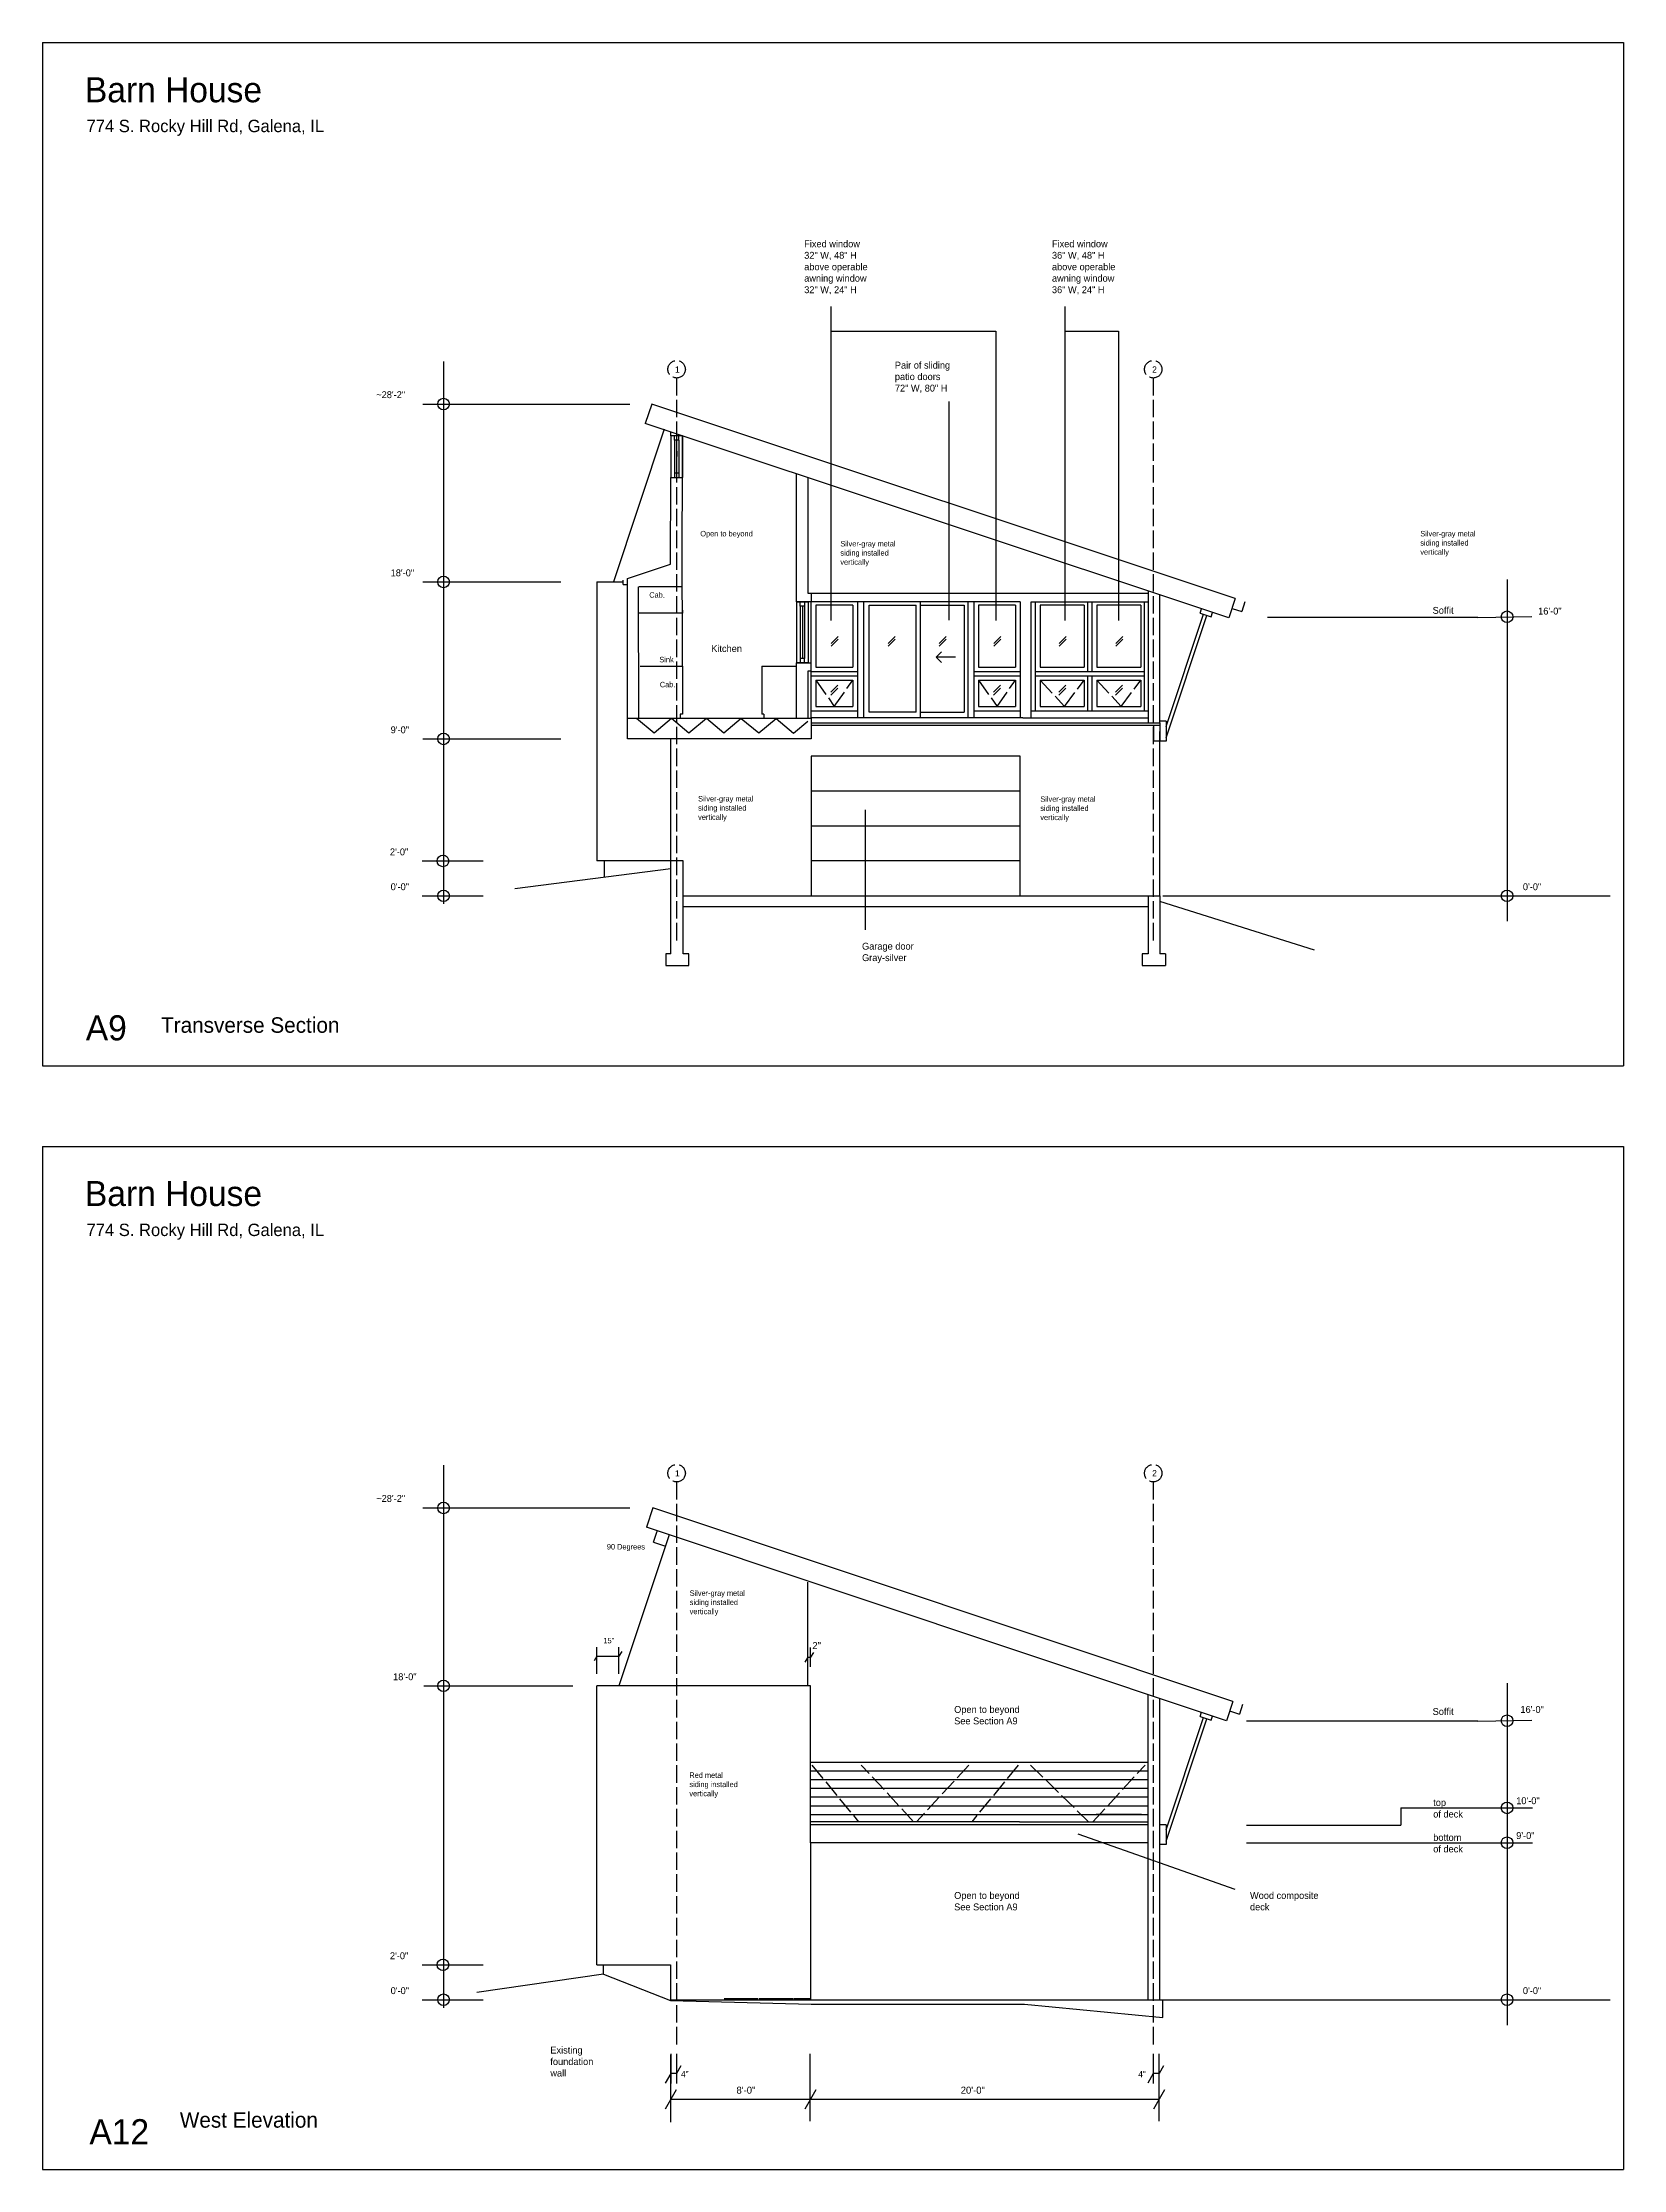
# Model space of a CAD drawing. Header units: inches. Extents: x 967 to 5652, y 0 to 2983.
# Drawn here: x 3365 to 4453, y 0 to 1464 of the extents above; entities that cross this region are included whole.
import ezdxf

# ---------------------------------------------------------------- set-up
doc = ezdxf.new("R2010")
doc.units = ezdxf.units.IN
doc.header["$MEASUREMENT"] = 0
doc.linetypes.add('ACAD_ISO02W100', pattern=[15, 12, -3])
for name, color, linetype in [('blocks', 251, 'Continuous'), ('const', 7, 'Continuous'), ('e1', 7, 'Continuous'), ('e2', 251, 'Continuous'), ('glassSwing', 172, 'ACAD_ISO02W100'), ('grid', 252, 'ACAD_ISO02W100'), ('millwork', 253, 'Continuous'), ('soffit', 253, 'ACAD_ISO02W100'), ('walls', 7, 'Continuous')]:
    doc.layers.add(name, color=color, linetype=linetype)

msp = doc.modelspace()

# ---------------------------------------------------------------- linework, layer by layer
for p, q in [((3365.1, 1463.5), (3365.1, 759.5)), ((3365.1, 1463.5), (4453.1, 1463.5)), ((4453.1, 1463.5), (4453.1, 759.5)), ((3806, 900.4), (3797.5, 900.4)), ((3365.1, 759.5), (4453.1, 759.5)), ((3365.1, 704), (3365.1, 0)), ((3365.1, 704), (4453.1, 704)), ((4453.1, 704), (4453.1, 0)), ((3365.1, 0), (4453.1, 0))]:
    msp.add_line(p, q)
at = {"layer": 'blocks'}
for p, q in [((3857.7, 117.3), (3834.2, 117.3)), ((3881.7, 117.3), (3858.2, 117.3)), ((3893.7, 117.3), (3882.2, 117.3))]:
    msp.add_line(p, q, dxfattribs=at)
at = {"layer": 'const'}
for p, q in [((3746.7, 353.2), (3744.8, 349.9)), ((3763.7, 356.5), (3761.7, 353.2)), ((3891.7, 352.5), (3889.8, 349.1)), ((3895.7, 355.8), (3893.7, 352.5)), ((3797.5, 32.6), (3797.5, 78.8)), ((3893.5, 33.3), (3893.5, 79.5)), ((4133.5, 33.3), (4133.5, 79.5)), ((3797.5, 66.1), (3793.7, 59.4)), ((3804.5, 71.2), (3801.5, 66.1)), ((4129.5, 66.1), (4125.7, 59.4)), ((4136.5, 71.2), (4133.5, 66.1)), ((3801.3, 54.7), (3793.7, 41.4)), ((3897.3, 54.7), (3889.7, 41.4)), ((4137.3, 54.7), (4129.7, 41.4))]:
    msp.add_line(p, q, dxfattribs=at)
at = {"layer": 'e1'}
for p, q in [((3784.4, 1214.8), (3779.9, 1201.5)), ((3801.5, 1189.9), (3801.5, 1167.3)), ((3797.5, 1164.3), (3805.6, 1164.3)), ((3892.1, 1084.4), (3892.1, 1164.1)), ((3764.7, 1090.7), (3764.7, 1093.7)), ((3764.7, 1090.7), (3767.7, 1090.7)), ((3767.7, 984.4), (3767.7, 1094.8)), ((3805.4, 1088.9), (3775.4, 1088.9)), ((3805.5, 1070.9), (3805.4, 1088.9)), ((3894, 1084.4), (3892.1, 1084.4)), ((3894, 1084.4), (3894, 1078.8)), ((3805.5, 1070.9), (3775.5, 1070.9)), ((3805.5, 1072.9), (3805.5, 1070.9)), ((3884.1, 1078.8), (3892.1, 1078.8)), ((3892.1, 1078.8), (3884.1, 1078.8)), ((3886.6, 1075.8), (3886.6, 1078.8)), ((3889.6, 1075.8), (3886.6, 1075.8)), ((3888.1, 1075.8), (3888.1, 1039.8)), ((3889.6, 1078.8), (3889.6, 1075.8)), ((3894, 1078.8), (3892.1, 1078.8)), ((4186, 1080.9), (4181.6, 1067.6)), ((4192.6, 1078.7), (4190.4, 1072)), ((3889.6, 1039.8), (3886.6, 1039.8)), ((3886.6, 1039.8), (3886.6, 1036.8)), ((3889.6, 1036.8), (3889.6, 1039.8)), ((3776.3, 1034.4), (3805.5, 1034.4)), ((3805.5, 1034.4), (3805.5, 1001.4)), ((3860.1, 1034.4), (3884.1, 1034.4)), ((3860.1, 1034.4), (3860.1, 1001.4)), ((3884.1, 1036.8), (3892.1, 1036.8)), ((3892.1, 1036.8), (3884.1, 1036.8)), ((3892.1, 1036.8), (3894, 1036.8)), ((3892.1, 1031.3), (3894, 1031.3)), ((3805.5, 1001.4), (3804, 1001.4)), ((3804, 1001.4), (3804, 998.4)), ((3861.6, 1001.4), (3860.1, 1001.4)), ((3861.6, 1001.4), (3861.6, 998.4)), ((3894, 998.4), (3894, 984.4)), ((3894, 995.4), (4134, 995.4)), ((4134, 995.4), (4134, 982.9)), ((3894, 993.9), (4134, 993.9)), ((4130, 982.9), (4130, 993.9)), ((3785.1, 455.2), (3780.7, 441.9)), ((3796.4, 436.7), (3761.7, 332.8)), ((3891.7, 332.8), (3891.7, 404.2)), ((3893.7, 224.8), (3893.7, 332.8)), ((4184.3, 322.1), (4179.9, 308.8)), ((4191, 319.9), (4188.8, 313.3)), ((3746.7, 140.8), (3797.3, 140.8)), ((3751.2, 134.4), (3797.3, 116.2)), ((3797.3, 140.8), (3797.3, 116.8)), ((3797.3, 116.2), (3894, 113.8)), ((3894, 113.8), (4040.9, 113.8)), ((4040.9, 113.8), (4136, 104.5)), ((3797.5, 79.5), (3797.5, 59.1)), ((3801.5, 79.5), (3801.5, 59.1)), ((4129.5, 79.5), (4129.5, 59.1)), ((3801.5, 66.1), (3797.5, 66.1)), ((4133.5, 66.1), (4129.5, 66.1)), ((4133.5, 48.1), (3797.5, 48.1))]:
    msp.add_line(p, q, dxfattribs=at)
at = {"layer": 'e2'}
for p, q in [((3907.6, 1281.8), (3907.6, 1065.9)), ((4068.6, 1281.8), (4068.6, 1065.9)), ((3907.6, 1264.9), (4021.1, 1264.9)), ((4021.1, 1264.9), (4021.1, 1065.9)), ((4068.6, 1264.9), (4105.6, 1264.9)), ((4105.6, 1264.9), (4105.6, 1065.9)), ((3641.1, 1244.1), (3641.1, 870.9)), ((3626.8, 1214.8), (3769.4, 1214.8)), ((3988.9, 1216.5), (3988.9, 1066.1)), ((3793, 1197.4), (3758, 1092.4)), ((3797.5, 1193), (3797.5, 1164.3)), ((3800, 1189.9), (3800, 1167.3)), ((3803, 1189.9), (3803, 1167.3)), ((3805.6, 1192.9), (3805.6, 1164.3)), ((3801.7, 1178.8), (3801.7, 1182.3)), ((3801.7, 1182.3), (3801.7, 1178.8)), ((3626.8, 1092.4), (3721.9, 1092.4)), ((3746.7, 1092.4), (3764.7, 1092.4)), ((3746.7, 1092.4), (3746.7, 900.4)), ((4126.5, 1084.4), (3894, 1084.4)), ((4126, 1086.4), (4126, 995.4)), ((4134, 995.4), (4134, 1083.7)), ((4373, 1094.1), (4373, 859)), ((3805.5, 1034.4), (3805.5, 1070.9)), ((3884.1, 1078.8), (3884.1, 1036.8)), ((3886.6, 1075.8), (3886.6, 1039.8)), ((3889.6, 1075.8), (3889.6, 1039.8)), ((3892.1, 1078.8), (3892.1, 1036.8)), ((4038, 1078.8), (3894, 1078.8)), ((3894, 998.8), (3894, 1078.8)), ((3922.8, 1076.3), (3897.3, 1076.3)), ((3897.3, 1076.3), (3897.3, 1033.8)), ((3922.8, 1076.3), (3922.8, 1033.8)), ((3926, 1078.8), (3926, 998.8)), ((3930, 1078.8), (3930, 998.8)), ((3934.1, 1002.8), (3934.1, 1076.3)), ((3934.1, 1076.3), (3966.4, 1076.3)), ((3966.4, 1002.8), (3966.4, 1076.3)), ((3969.4, 998.8), (3969.4, 1078.8)), ((3969.4, 1076.3), (3999.5, 1076.3)), ((3999.5, 1076.3), (3999.5, 1002.8)), ((4002, 1078.8), (4002, 998.8)), ((4006, 1078.8), (4006, 998.8)), ((4034.8, 1076.3), (4009.3, 1076.3)), ((4009.3, 1076.3), (4009.3, 1033.8)), ((4034.8, 1076.3), (4034.8, 1033.8)), ((4038, 1078.8), (4038, 998.8)), ((4045.5, 1078.8), (4126, 1078.8)), ((4045.5, 998.8), (4045.5, 1078.8)), ((4048.5, 1003.7), (4048.5, 1078.8)), ((4051.1, 1078.8), (4126.3, 1078.8)), ((4051.8, 1076.3), (4051.8, 1033.8)), ((4082, 1076.3), (4051.8, 1076.3)), ((4082, 1076.3), (4082, 1033.8)), ((4084.5, 1030.8), (4084.5, 1078.6)), ((4087.5, 1030.8), (4087.5, 1078.6)), ((4121, 1076.3), (4090.8, 1076.3)), ((4090.8, 1076.3), (4090.8, 1033.8)), ((4121, 1076.3), (4121, 1033.8)), ((4123.5, 1003.7), (4123.5, 1078.8)), ((4138.4, 993), (4164.1, 1070.2)), ((4138.4, 985.1), (4166.5, 1069.4)), ((4161.7, 1071), (4162.7, 1073.8)), ((4161.7, 1071), (4169.3, 1068.4)), ((4169.3, 1068.4), (4170.3, 1071.3)), ((4353, 1068), (4390.1, 1068.7)), ((3907.8, 1050.1), (3912.6, 1054.9)), ((3947, 1050.1), (3951.8, 1054.9)), ((3982.2, 1050.1), (3987, 1054.9)), ((4019.8, 1050.1), (4024.6, 1054.9)), ((4064.7, 1050.1), (4069.5, 1054.9)), ((4103.7, 1050.1), (4108.5, 1054.9)), ((4353, 1068), (4208.1, 1068)), ((3907.8, 1048.1), (3912.6, 1052.9)), ((3947, 1048.1), (3951.8, 1052.9)), ((3980.1, 1040.6), (3983.9, 1044.3)), ((3993.5, 1040.6), (3980.1, 1040.6)), ((3980.1, 1040.6), (3983.9, 1036.9)), ((3982.2, 1048.1), (3987, 1052.9)), ((4019.8, 1048.1), (4024.6, 1052.9)), ((4064.7, 1048.1), (4069.5, 1052.9)), ((4103.7, 1048.1), (4108.5, 1052.9)), ((3894, 1030.8), (3926, 1030.8)), ((3894, 1027.8), (3926, 1027.8)), ((3897.3, 1033.8), (3922.8, 1033.8)), ((3897.3, 1024.8), (3897.3, 1006.7)), ((3897.3, 1024.8), (3922.8, 1024.8)), ((3922.8, 1024.8), (3922.8, 1006.7)), ((4006, 1030.8), (4038, 1030.8)), ((4006, 1027.8), (4038, 1027.8)), ((4009.3, 1033.8), (4034.8, 1033.8)), ((4009.3, 1024.8), (4009.3, 1006.7)), ((4009.3, 1024.8), (4034.8, 1024.8)), ((4034.8, 1024.8), (4034.8, 1006.7)), ((4048.5, 1030.8), (4084.5, 1030.8)), ((4048.5, 1027.8), (4084.5, 1027.8)), ((4051.8, 1033.8), (4082, 1033.8)), ((4051.8, 1024.8), (4082, 1024.8)), ((4051.8, 1024.8), (4051.8, 1006.7)), ((4082, 1024.8), (4082, 1006.7)), ((4084.5, 1030.8), (4123.5, 1030.8)), ((4084.5, 1003.7), (4084.5, 1027.8)), ((4084.5, 1027.8), (4123.5, 1027.8)), ((4087.5, 1003.7), (4087.5, 1027.8)), ((4090.8, 1033.8), (4121, 1033.8)), ((4090.8, 1024.8), (4090.8, 1006.7)), ((4090.8, 1024.8), (4121, 1024.8)), ((4121, 1024.8), (4121, 1006.7)), ((3907.6, 1016.5), (3912.4, 1021.3)), ((3907.6, 1014.5), (3912.4, 1019.3)), ((4019.6, 1016.5), (4024.4, 1021.3)), ((4019.6, 1014.5), (4024.4, 1019.3)), ((4064.5, 1016.5), (4069.3, 1021.3)), ((4064.5, 1014.5), (4069.3, 1019.3)), ((4103.5, 1016.5), (4108.3, 1021.3)), ((4103.5, 1014.5), (4108.3, 1019.3)), ((3786, 988.4), (3774, 998.4)), ((3798, 998.4), (3786, 988.4)), ((3810, 988.4), (3798, 998.4)), ((3822, 998.4), (3810, 988.4)), ((3834, 988.4), (3822, 998.4)), ((3846, 998.4), (3834, 988.4)), ((3858, 988.4), (3846, 998.1)), ((3870, 998.1), (3858, 988.4)), ((3882, 988.1), (3870, 998.1)), ((3891.8, 996.3), (3882, 988.1)), ((3894, 1003.7), (3926, 1003.7)), ((4039.7, 998.8), (3894, 998.8)), ((3897.3, 1006.7), (3922.8, 1006.7)), ((3966.4, 1002.8), (3934.1, 1002.8)), ((3969.4, 1002.8), (3999.5, 1002.8)), ((4006, 1003.7), (4038, 1003.7)), ((4009.3, 1006.7), (4034.8, 1006.7)), ((4039.7, 998.8), (4125.8, 998.8)), ((4045.5, 1003.7), (4083.5, 1003.7)), ((4048.5, 1003.7), (4126, 1003.7)), ((4051.8, 1006.7), (4082, 1006.7)), ((4090.8, 1006.7), (4121, 1006.7)), ((3626.8, 984.4), (3721.9, 984.4)), ((3797.5, 900.4), (3797.5, 984.4)), ((4134, 876.4), (4134, 989.4)), ((4038, 972.4), (3894, 972.4)), ((4038, 876.4), (4038, 972.4)), ((4038, 948.4), (3894, 948.4)), ((4038, 924.4), (3894, 924.4)), ((3931.2, 935.5), (3931.2, 852.9)), ((3626.4, 900.4), (3668.4, 900.4)), ((3797.5, 900.4), (3746.7, 900.4)), ((3751.7, 900.4), (3751.7, 889.1)), ((4038, 900.4), (3894, 900.4)), ((3626.4, 876.4), (3668.4, 876.4)), ((4136, 876.4), (4443.9, 876.4)), ((4358.3, 876.4), (4400.2, 876.4)), ((3641.1, 484.6), (3641.1, 111.3)), ((3626.8, 455.2), (3769.4, 455.2)), ((3785.5, 431.7), (3788, 439.2)), ((3785.5, 431.7), (3793.1, 429.2)), ((3746.7, 341.1), (3746.7, 359.3)), ((3746.7, 353.2), (3761.7, 353.2)), ((3761.7, 341.1), (3761.7, 359.3)), ((3891.7, 352.5), (3893.7, 352.5)), ((3893.7, 345.8), (3893.7, 359.1)), ((3627.6, 332.8), (3730, 332.8)), ((4373, 334.6), (4373, 99.4)), ((4138.4, 233.8), (4164.2, 310.9)), ((4138.4, 225.9), (4166.5, 310.1)), ((4161.8, 311.7), (4162.7, 314.6)), ((4161.8, 311.7), (4169.4, 309.2)), ((4169.4, 309.2), (4170.3, 312)), ((4353, 308.5), (4193.7, 308.5)), ((4353, 308.5), (4390.1, 309.1)), ((3893.7, 280.3), (4126, 280.3)), ((3893.7, 274.3), (4126, 274.3)), ((3893.7, 268.3), (4126, 268.3)), ((3893.7, 262.3), (4126, 262.3)), ((3893.7, 256.3), (4126, 256.3)), ((3893.7, 250.3), (4126, 250.3)), ((3893.7, 244.3), (4126, 244.3)), ((4037.5, 239.3), (3893.7, 239.3)), ((4037.5, 239.3), (4126, 239.3)), ((4121.5, 244.2), (4090.2, 244.2)), ((4193.7, 236.8), (4300, 236.8)), ((4300, 248.8), (4390.5, 248.8)), ((4300, 248.8), (4300, 236.8)), ((4186, 192.7), (4077.9, 230.8)), ((4193.7, 224.8), (4390.5, 224.8)), ((3626.4, 140.9), (3668.4, 140.9)), ((3626.4, 116.8), (3668.4, 116.8)), ((4136, 116.8), (4443.9, 116.8)), ((4358.3, 116.8), (4400.2, 116.8))]:
    msp.add_line(p, q, dxfattribs=at)
for centre in [(3641.1, 1214.8), (3641.1, 1092.4), (4373, 1068.4), (3641.1, 984.4), (3640.7, 900.4), (3641.1, 876.4), (4373, 876.4), (3641.1, 455.2), (3641.1, 332.8), (4373, 308.8), (4373, 248.8), (4373, 224.8), (3640.7, 140.8), (3641.1, 116.8), (4373, 116.8)]:
    msp.add_circle(centre, 4, dxfattribs=at)
at = {"layer": 'glassSwing'}
for p, q in [((3894.6, 278.3), (3926.6, 239.3)), ((3964.6, 239.3), (3928.6, 278.3)), ((4002.6, 278.3), (3966.6, 239.3)), ((4036.6, 278.3), (4004.6, 239.3)), ((4045, 278.3), (4085, 239.3)), ((4088, 239.3), (4124, 278.3))]:
    msp.add_line(p, q, dxfattribs=at)
at = {"layer": 'grid'}
for p, q in [((3801.5, 1232.7), (3801.5, 843.8)), ((4129.5, 1232.7), (4129.5, 843.8)), ((3801.5, 473.1), (3801.5, 84.2)), ((4129.5, 473.1), (4129.5, 84.2))]:
    msp.add_line(p, q, dxfattribs=at)
for centre in [(3801.5, 1238.7), (4129.5, 1238.7), (3801.5, 479.1), (4129.5, 479.1)]:
    msp.add_circle(centre, 6, dxfattribs=at)
at = {"layer": 'millwork'}
for p, q in [((4138.4, 996.5), (4134, 996.5)), ((4138.4, 996.5), (4138.4, 982.9)), ((4138.4, 982.9), (4134, 982.9)), ((3894, 972.4), (3894, 876.4)), ((4138.4, 237.2), (4134, 237.2)), ((4138.4, 237.2), (4138.4, 223.6)), ((4138.4, 223.6), (4134, 223.6))]:
    msp.add_line(p, q, dxfattribs=at)
at = {"layer": 'soffit'}
for p, q in [((3897.3, 1024.8), (3910, 1006.7)), ((3910, 1006.7), (3922.8, 1024.8)), ((4009.3, 1024.8), (4022, 1006.7)), ((4022, 1006.7), (4034.8, 1024.8)), ((4051.8, 1024.8), (4068.4, 1006.7)), ((4068.4, 1006.7), (4082, 1024.8)), ((4090.8, 1024.8), (4107.4, 1006.7)), ((4107.4, 1006.7), (4121, 1024.8))]:
    msp.add_line(p, q, dxfattribs=at)
at = {"layer": 'walls'}
for p, q in [((4186, 1080.9), (3784.4, 1214.8)), ((4181.6, 1067.6), (3779.9, 1201.5)), ((3797.5, 1192.9), (3797.5, 1195.6)), ((3805.6, 1192.9), (3797.5, 1192.9)), ((3800, 1189.9), (3800, 1192.9)), ((3803, 1189.9), (3800, 1189.9)), ((3803, 1189.9), (3803, 1192.9)), ((3805.4, 1088.9), (3805.6, 1192.9)), ((3797.3, 1104.7), (3797.5, 1164.3)), ((3803, 1167.3), (3800, 1167.3)), ((3800, 1167.3), (3800, 1164.3)), ((3803, 1167.3), (3803, 1164.3)), ((3884.1, 1078.8), (3884.1, 1166.8)), ((3767.7, 1094.8), (3797.3, 1104.7)), ((3775.5, 998.4), (3775.3, 1088.9)), ((4183.8, 1074.2), (4190.4, 1072)), ((3884.1, 998.4), (3884.1, 1036.8)), ((3892.1, 998.4), (3892.1, 1031.3)), ((3894, 1031.3), (3894, 1036.8)), ((3894, 998.4), (3767.7, 998.4)), ((3894, 984.4), (3767.7, 984.4)), ((4134, 982.9), (4130, 982.9)), ((3797.5, 894.9), (3690.1, 881.2)), ((3797.5, 894.9), (3797.5, 900.4)), ((3797.5, 836.4), (3797.5, 894.9)), ((3806, 836.4), (3806, 900.4)), ((3806, 876.4), (4134, 876.4)), ((4126, 868.9), (3806, 868.9)), ((4126, 876.4), (4126, 836.4)), ((4134, 876.4), (4134, 856.9)), ((4134, 873.6), (4134, 836.4)), ((4240.5, 838.9), (4134, 872.4)), ((3797.5, 836.4), (3794, 836.4)), ((3794, 836.4), (3794, 828.4)), ((3810, 836.4), (3806, 836.4)), ((3810, 828.4), (3810, 836.4)), ((4126, 836.4), (4122, 836.4)), ((4122, 836.4), (4122, 828.4)), ((4138, 836.4), (4134, 836.4)), ((4138, 836.4), (4138, 828.4)), ((3794, 828.4), (3810, 828.4)), ((4122, 828.4), (4138, 828.4)), ((4134, 828.4), (4138, 828.4)), ((4184.3, 322.1), (3785.1, 455.2)), ((4179.9, 308.8), (3780.7, 441.9)), ((3746.7, 140.8), (3746.7, 332.8)), ((3893.7, 332.8), (3746.7, 332.8)), ((4126, 116.8), (4126, 326.8)), ((4134, 116.8), (4134, 324.2)), ((4182.1, 315.5), (4188.8, 313.3)), ((4126, 237.2), (3893.7, 237.2)), ((4126, 224.8), (3893.7, 224.8)), ((3893.7, 224.8), (3893.7, 116.8)), ((3751.2, 134.4), (3664, 121.7)), ((3751.2, 134.4), (3751.2, 140.8)), ((3797.3, 116.8), (4136, 116.8)), ((4136, 104.5), (4136, 116.8))]:
    msp.add_line(p, q, dxfattribs=at)

# ---------------------------------------------------------------- texts
at = {"layer": 'const', "attachment_point": 1}
for s, insert, char_height, width in [('Barn House', (3394.3, 1439.7), 17.26, 6582.049), ('774 S. Rocky Hill Rd, Galena, IL', (3395.4, 1410.4), 8.525, 3250.395), ('Fixed window^J32" W, 48" H^Jabove operable^Jawning window^J32" W, 24" H', (3889.3, 1327.4), 4.736, 1805.775), ('Fixed window^J36" W, 48" H^Jabove operable^Jawning window^J36" W, 24" H', (4059.8, 1327.4), 4.736, 1805.775), ('Pair of sliding^Jpatio doors^J72" W, 80" H', (3951.7, 1243.9), 4.736, 1805.775), ('1', (3800.4, 1240.7), 4.26, 1625.197), ('2', (4128.8, 1240.7), 4.26, 1625.197), ('~28\'-2"', (3594.8, 1223.6), 4.74, 1805.775), ('Open to beyond', (3817.8, 1127.5), 3.789, 1444.62), ('Silver-gray metal^Jsiding installed^Jvertically', (4313.3, 1127.5), 3.789, 1444.62), ('Silver-gray metal^Jsiding installed^Jvertically', (3914.2, 1120.6), 3.789, 1444.62), ('18\'-0"', (3604.7, 1101), 4.74, 1805.775), ('Cab.', (3782.7, 1085.3), 3.79, 1444.62), ('Soffit', (4321.8, 1075.2), 4.74, 1805.775), ('16\'-0"', (4394.4, 1074.7), 4.74, 1805.775), ('Kitchen', (3825.3, 1048.9), 4.74, 1805.775), ('9\'-0"', (3604.7, 993), 4.74, 1805.775), ('Silver-gray metal^Jsiding installed^Jvertically', (3816.3, 945.1), 3.789, 1444.62), ('Silver-gray metal^Jsiding installed^Jvertically', (4051.8, 944.9), 3.789, 1444.62), ('2\'-0"', (3604.2, 909), 4.74, 1805.775), ('0\'-0"', (3604.7, 885), 4.74, 1805.775), ('0\'-0"', (4383.9, 885), 4.74, 1805.775), ('Garage door^JGray-silver', (3929.1, 844.1), 4.736, 1805.775), ('A9', (3394.9, 794.2), 17.26, 6582.049), ('Transverse Section', (3446.7, 792.8), 10.656, 4062.993), ('Barn House', (3394.3, 680.2), 17.26, 6582.049), ('774 S. Rocky Hill Rd, Galena, IL', (3395.4, 650.8), 8.525, 3250.395), ('1', (3800.4, 481.1), 4.26, 1625.197), ('2', (4128.8, 481.2), 4.26, 1625.197), ('~28\'-2"', (3594.8, 464.1), 4.74, 1805.775), ('90 Degrees', (3753.5, 430.4), 3.79, 1444.62), ('Silver-gray metal^Jsiding installed^Jvertically', (3810.5, 398.5), 3.789, 1444.62), ('15"', (3751.1, 365.8), 3.79, 1444.62), ('\\P2"', (3894.9, 371.1), 4.89, 1864.026), ('18\'-0"', (3606.4, 341.4), 4.74, 1805.775), ('Open to beyond^JSee Section A9', (3992.5, 318.9), 4.736, 1805.775), ('Soffit', (4321.8, 317.5), 4.74, 1805.775), ('16\'-0"', (4382.2, 318.9), 4.74, 1805.775), ('Red metal^Jsiding installed^Jvertically', (3810.3, 273.2), 3.789, 1444.62), ('top^Jof deck', (4322.2, 254.8), 4.736, 1805.775), ('10\'-0"', (4379.3, 256.1), 4.74, 1805.775), ('bottom^Jof deck', (4322.2, 230.8), 4.736, 1805.775), ('9\'-0"', (4379.3, 232.1), 4.74, 1805.775), ('Open to beyond^JSee Section A9', (3992.5, 190.9), 4.736, 1805.775), ('Wood composite^Jdeck', (4196.1, 190.9), 4.736, 1805.775), ('2\'-0"', (3604.2, 149.4), 4.74, 1805.775), ('0\'-0"', (3604.7, 125.4), 4.74, 1805.775), ('0\'-0"', (4383.9, 125.4), 4.74, 1805.775), ('Existing^Jfoundation^Jwall', (3714.6, 84.5), 4.736, 1805.775), ('4"', (3804.5, 67.7), 4.28, 1631.022), ('4"', (4119.2, 67.7), 4.28, 1631.022), ('8\'-0"', (3842.7, 57), 4.89, 1864.026), ('20\'-0"', (3997, 57), 4.89, 1864.026), ('A12', (3397.4, 34.6), 17.26, 6582.049), ('West Elevation', (3459.6, 39.4), 10.656, 4062.993)]:
    msp.add_mtext(s, dxfattribs=dict(at, insert=insert, char_height=char_height, width=width))
at = {"layer": 'const', "char_height": 3.79, "width": 1444.62, "attachment_point": 1, "rotation": 0.918}
for s, insert in [('Sink', (3789.6, 1040.8)), ('Cab.', (3789.9, 1023.6))]:
    msp.add_mtext(s, dxfattribs=dict(at, insert=insert))

doc.saveas('drawing.dxf')
